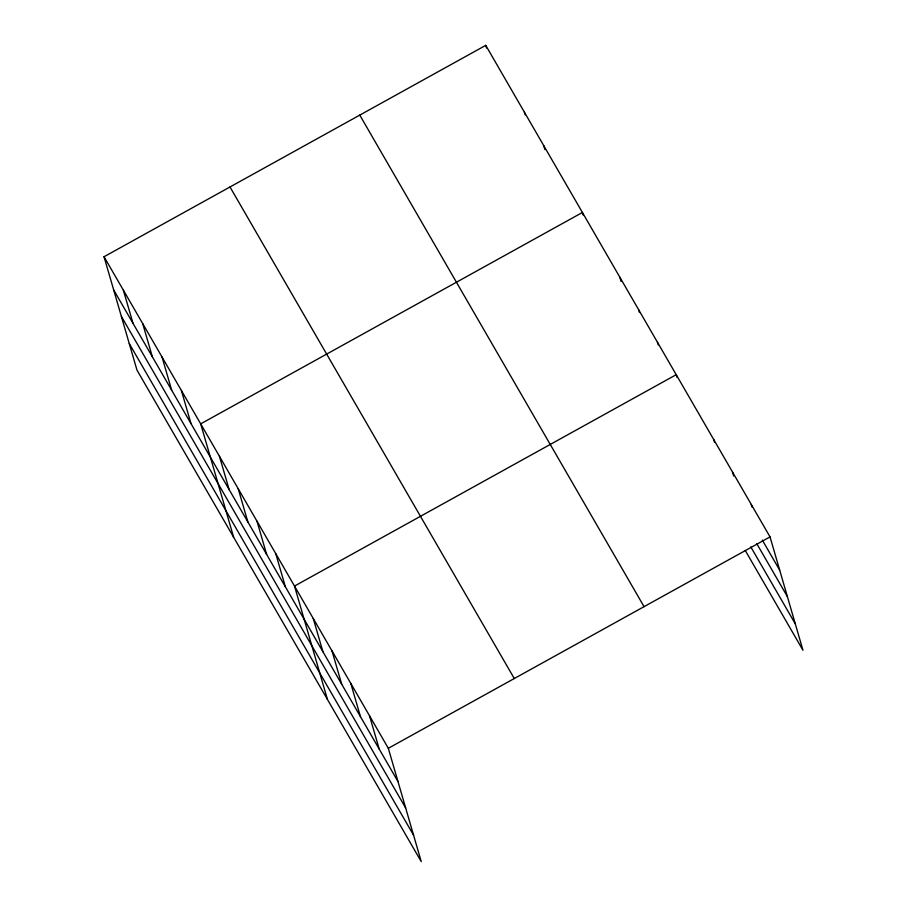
<?xml version="1.0" encoding="UTF-8"?>
<svg xmlns="http://www.w3.org/2000/svg" width="907" height="907" viewBox="0 0 907 907"><rect width="100%" height="100%" fill="white"/><g stroke="black" fill="none" stroke-linecap="round" stroke-linejoin="round"><path stroke-width="1.36" d="M104.033 256.738L388.321 748.286L421.256 861.65L136.968 370.101L104.033 256.738L485.744 45.35L770.032 536.899L802.967 650.262L745.282 550.538M388.321 748.286L770.032 536.899M762.311 540.096L779.68 570.129M756.789 543.701L787.367 596.579M750.803 546.921L795.28 623.823M359.773 115.11L644.061 606.658M230.004 186.978L514.28 678.527M113.692 289.957L397.98 781.517M121.368 316.407L405.656 807.956M129.293 343.651L413.581 835.2M751.268 504.462L752.039 507.115M732.505 472.014L733.661 476.005M713.741 439.578L714.512 442.231M676.985 377.346L676.214 374.693L294.503 586.069L327.438 699.433M657.45 342.245L658.221 344.909M638.687 309.809L639.458 312.462M619.923 277.361L621.08 281.351M583.167 215.14L582.396 212.476L200.696 423.864L233.632 537.227M543.735 145.63L544.892 149.61M524.405 112.196L525.176 114.86M485.744 45.35L486.515 48.003M369.557 715.838L379.217 749.069M350.794 683.402L360.453 716.632M332.03 650.954L341.69 684.184M313.266 618.517L322.926 651.748M275.751 553.633L285.399 586.863M256.987 521.185L266.635 554.415M238.224 488.748L247.872 521.978M219.46 456.3L229.108 489.531M181.366 390.429L191.014 423.66M162.036 357.007L171.684 390.237M142.694 323.584L152.353 356.814M123.363 290.161L133.023 323.391"/></g></svg>
